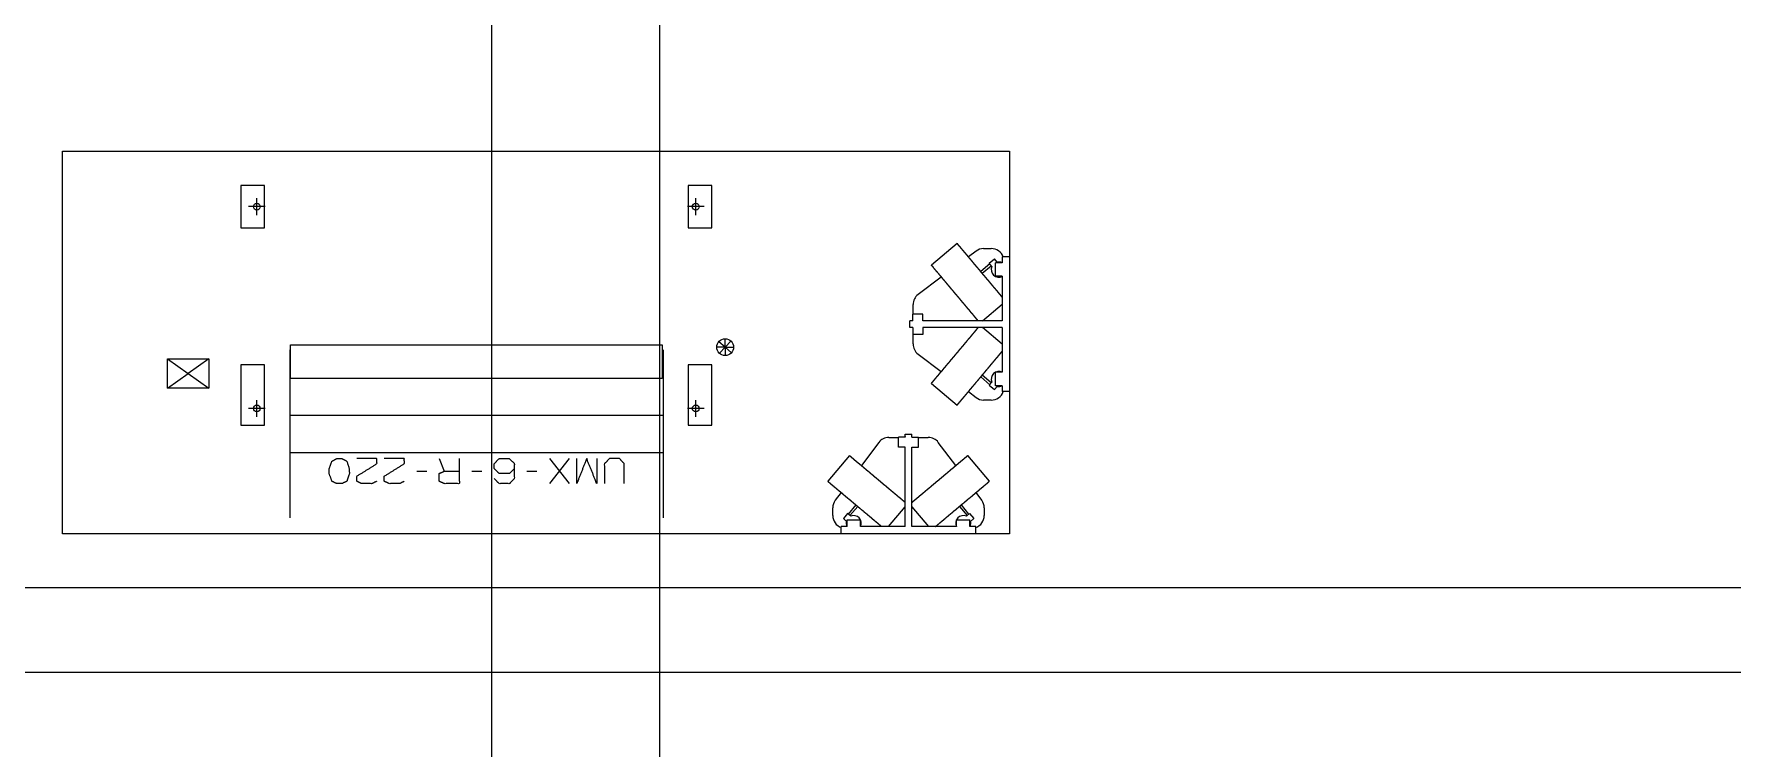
# Model space of a CAD drawing. Header units: millimetres. Extents: x 3056 to 110866, y 16649 to 58349.
# Drawn here: x 21587 to 31676, y 27048 to 31291 of the extents above; entities that cross this region are included whole.
import ezdxf

# ---------------------------------------------------------------- set-up
doc = ezdxf.new("R2010")
doc.units = ezdxf.units.MM
doc.layers.add('1', color=7, linetype='Continuous', true_color=0xffffff)

msp = doc.modelspace()

# ---------------------------------------------------------------- linework, layer by layer
at = {"layer": '1', "color": 143, "linetype": 'Continuous', "lineweight": 13}
for p, q in [((24306, 54363), (24306, 17870)), ((25306, 17870), (25306, 52663)), ((48820, 27999), (3056, 27999)), ((3056, 27499), (110866, 27499))]:
    msp.add_line(p, q, dxfattribs=at)
at = {"layer": '1', "color": 80, "linetype": 'Continuous', "lineweight": 13}
for p, q in [((21756, 28321), (21756, 30595)), ((21756, 30595), (27383, 30595)), ((21756, 30595), (27383, 30595)), ((21756, 28321), (21756, 30595)), ((27383, 30595), (27383, 28321)), ((27383, 30595), (27383, 28321)), ((22957, 30390), (22817, 30390)), ((22817, 30390), (22817, 30140)), ((22957, 30140), (22957, 30390)), ((25614, 30390), (25474, 30390)), ((25474, 30390), (25474, 30140)), ((25614, 30140), (25614, 30390)), ((22911, 30215), (22911, 30315)), ((25519, 30215), (25519, 30315)), ((22961, 30265), (22861, 30265)), ((25569, 30265), (25469, 30265)), ((22817, 30140), (22957, 30140)), ((25474, 30140), (25614, 30140)), ((27072, 30047), (26919, 29918)), ((27184, 30001), (27139, 29967)), ((27229, 30016), (27275, 30016)), ((27340, 29966), (27340, 29931)), ((27383, 29966), (27340, 29966)), ((27266, 29925), (27212, 29880)), ((27221, 29869), (27275, 29914)), ((27263, 29929), (27294, 29954)), ((27279, 29910), (27263, 29929)), ((27309, 29935), (27294, 29954)), ((27340, 29931), (27300, 29931)), ((27300, 29851), (27300, 29931)), ((26978, 29847), (26840, 29743)), ((27340, 29851), (27300, 29851)), ((27340, 29851), (27340, 29586)), ((26810, 29626), (26810, 29683)), ((27223, 29586), (27340, 29685)), ((26808, 29586), (26790, 29586)), ((26790, 29546), (26790, 29586)), ((26868, 29626), (26808, 29626)), ((26808, 29586), (26808, 29626)), ((26868, 29586), (26868, 29626)), ((27340, 29586), (26868, 29586)), ((25694, 29430), (25656, 29462)), ((25694, 29430), (25694, 29480)), ((25694, 29430), (25729, 29467)), ((26808, 29546), (26790, 29546)), ((26806, 29546), (26806, 29546)), ((26806, 29546), (26808, 29546)), ((26808, 29546), (26808, 29506)), ((26868, 29506), (26808, 29506)), ((26810, 29449), (26810, 29506)), ((27340, 29546), (26868, 29546)), ((26868, 29546), (26868, 29506)), ((27340, 29448), (27223, 29546)), ((27340, 29546), (27340, 29281)), ((22381, 29360), (22625, 29186)), ((22381, 29360), (22625, 29360)), ((22381, 29186), (22381, 29360)), ((22625, 29360), (22503, 29273)), ((22625, 29360), (22625, 29186)), ((23111, 29243), (23111, 29443)), ((23111, 29443), (25319, 29443)), ((25319, 29443), (25319, 29243)), ((25694, 29430), (25644, 29430)), ((25694, 29430), (25660, 29394)), ((25694, 29430), (25694, 29380)), ((25694, 29430), (25744, 29430)), ((25694, 29430), (25731, 29396)), ((26840, 29389), (26978, 29286)), ((22381, 29186), (22503, 29273)), ((22817, 29326), (22817, 28966)), ((22957, 29326), (22817, 29326)), ((22957, 28966), (22957, 29326)), ((25614, 29326), (25474, 29326)), ((25474, 29326), (25474, 28966)), ((25614, 28966), (25614, 29326)), ((27275, 29218), (27221, 29264)), ((27300, 29201), (27300, 29281)), ((27340, 29281), (27300, 29281)), ((22625, 29186), (22381, 29186)), ((25319, 29243), (23111, 29243)), ((26919, 29215), (27072, 29086)), ((27139, 29166), (27184, 29131)), ((27212, 29253), (27266, 29207)), ((27279, 29223), (27263, 29204)), ((27263, 29204), (27294, 29179)), ((27309, 29197), (27294, 29179)), ((27340, 29201), (27300, 29201)), ((27340, 29201), (27340, 29166)), ((27383, 29166), (27340, 29166)), ((22961, 29066), (22861, 29066)), ((22911, 29016), (22911, 29116)), ((25569, 29066), (25469, 29066)), ((25519, 29016), (25519, 29116)), ((27275, 29116), (27229, 29116)), ((22817, 28966), (22957, 28966)), ((25328, 29024), (23108, 29024)), ((25474, 28966), (25614, 28966)), ((26606, 28864), (26503, 28726)), ((26666, 28894), (26723, 28894)), ((26763, 28896), (26723, 28896)), ((26723, 28836), (26723, 28896)), ((26763, 28896), (26763, 28914)), ((26763, 28914), (26803, 28914)), ((26763, 28899), (26763, 28896)), ((26763, 28899), (26763, 28899)), ((26803, 28896), (26803, 28914)), ((26803, 28896), (26843, 28896)), ((26843, 28836), (26843, 28896)), ((26843, 28894), (26900, 28894)), ((27064, 28726), (26960, 28864)), ((23108, 28805), (25328, 28805)), ((23995, 28768), (24025, 28693)), ((24767, 28768), (24649, 28619)), ((24649, 28768), (24767, 28619)), ((26432, 28786), (26303, 28633)), ((26763, 28836), (26723, 28836)), ((26763, 28364), (26763, 28836)), ((26803, 28364), (26803, 28836)), ((26803, 28836), (26843, 28836)), ((27264, 28633), (27135, 28786)), ((23861, 28693), (23921, 28693)), ((24188, 28693), (24247, 28693)), ((24515, 28693), (24574, 28693)), ((26383, 28566), (26348, 28520)), ((27218, 28520), (27184, 28566)), ((26333, 28429), (26333, 28475)), ((26470, 28493), (26425, 28438)), ((26435, 28429), (26481, 28484)), ((26665, 28364), (26763, 28481)), ((26803, 28481), (26902, 28364)), ((27086, 28484), (27132, 28429)), ((27142, 28438), (27097, 28493)), ((27233, 28475), (27233, 28429)), ((26383, 28321), (26383, 28364)), ((26418, 28364), (26383, 28364)), ((26421, 28441), (26396, 28411)), ((26415, 28395), (26396, 28411)), ((26418, 28364), (26418, 28404)), ((26418, 28404), (26498, 28404)), ((26440, 28426), (26421, 28441)), ((26498, 28364), (26498, 28404)), ((26763, 28364), (26498, 28364)), ((27068, 28364), (26803, 28364)), ((27068, 28364), (27068, 28404)), ((27068, 28404), (27148, 28404)), ((27127, 28426), (27146, 28441)), ((27146, 28441), (27171, 28411)), ((27148, 28364), (27148, 28404)), ((27183, 28364), (27148, 28364)), ((27152, 28395), (27171, 28411)), ((27183, 28321), (27183, 28364)), ((27383, 28321), (21756, 28321)), ((27383, 28321), (21756, 28321))]:
    msp.add_line(p, q, dxfattribs=at)
for centre, radius in [((22911, 30265), 20), ((25519, 30265), 20), ((25694, 29430), 50), ((22911, 29066), 20), ((25519, 29066), 20)]:
    msp.add_circle(centre, radius, dxfattribs=at)
for centre, radius, start, end in [((27229, 29941), 75, 90, 126.8699), ((27275, 29941), 75, 19.4723, 90), ((27320, 29891), 45.2, 155.7378, 296.2321), ((27320, 29891), 45.2, 63.7683, 104.2622), ((26885, 29683), 75, 126.8699, 180), ((26885, 29449), 75, 180, 233.1301), ((27320, 29241), 45.2, 63.7679, 204.2622), ((27275, 29191), 75, 270, 340.5277), ((27320, 29241), 45.2, 255.7378, 296.2317), ((27229, 29191), 75, 233.1301, 270), ((26666, 28819), 75, 90, 143.1301), ((26900, 28819), 75, 36.8699, 90), ((26408, 28475), 75, 143.1301, 180), ((27158, 28475), 75, 0, 36.8699), ((26408, 28429), 75, 180, 250.5277), ((26458, 28384), 45.2, 165.7378, 206.2317), ((26458, 28384), 45.2, 333.7679, 114.2622), ((27108, 28384), 45.2, 65.7378, 206.2321), ((27108, 28384), 45.2, 333.7683, 14.2622), ((27158, 28429), 75, 289.4723, 0)]:
    msp.add_arc(centre, radius, start, end, dxfattribs=at)
for points, knots in [([(27216, 29874), (27214, 29877), (27210, 29882), (27208, 29885), (27203, 29890), (27199, 29895), (27195, 29900), (27190, 29905), (27186, 29910), (27184, 29913), (27182, 29915), (27180, 29918), (27178, 29920), (27173, 29925), (27171, 29928), (27169, 29930), (27167, 29933), (27163, 29938), (27161, 29940), (27159, 29943), (27157, 29945), (27153, 29950), (27151, 29952), (27149, 29954), (27145, 29959), (27142, 29963), (27140, 29966), (27136, 29970), (27133, 29974), (27131, 29976), (27129, 29978), (27127, 29980), (27124, 29985), (27121, 29988), (27119, 29990), (27116, 29994), (27114, 29996), (27111, 30000), (27108, 30003), (27105, 30007), (27103, 30010), (27101, 30011), (27100, 30013), (27097, 30016), (27095, 30019), (27094, 30020), (27093, 30022), (27092, 30023), (27089, 30026), (27088, 30027), (27087, 30028), (27086, 30029), (27086, 30030), (27084, 30032), (27083, 30033), (27081, 30035), (27080, 30037), (27079, 30038), (27078, 30039), (27077, 30040), (27077, 30041), (27076, 30042), (27076, 30042), (27075, 30043), (27074, 30044), (27073, 30045), (27073, 30045), (27073, 30045), (27072, 30046), (27072, 30046), (27072, 30046), (27072, 30046), (27072, 30046), (27072, 30047), (27072, 30047)], [0, 0, 0.015107, 0.045298, 0.06038, 0.090495, 0.120535, 0.150467, 0.180248, 0.209879, 0.224595, 0.239318, 0.253925, 0.268531, 0.297495, 0.311851, 0.3262, 0.340405, 0.368643, 0.382681, 0.396547, 0.41041, 0.43777, 0.451243, 0.464722, 0.491248, 0.517332, 0.530145, 0.55551, 0.580358, 0.592661, 0.604689, 0.616716, 0.640213, 0.663116, 0.674276, 0.69627, 0.707104, 0.728138, 0.748512, 0.768193, 0.787175, 0.796314, 0.805445, 0.822974, 0.839767, 0.847771, 0.855777, 0.863397, 0.878237, 0.885449, 0.892268, 0.89908, 0.905489, 0.917885, 0.923877, 0.935013, 0.945296, 0.950003, 0.958993, 0.963266, 0.967105, 0.970937, 0.974333, 0.977723, 0.983616, 0.988607, 0.99066, 0.992705, 0.995894, 0.997037, 0.998172, 0.998857, 0.999541, 0.999767, 1, 1]), ([(27063, 29746), (27061, 29748), (27057, 29753), (27055, 29756), (27052, 29759), (27048, 29764), (27046, 29766), (27044, 29769), (27039, 29774), (27037, 29777), (27033, 29782), (27031, 29784), (27029, 29787), (27027, 29789), (27024, 29792), (27020, 29797), (27016, 29802), (27012, 29807), (27010, 29809), (27008, 29812), (27004, 29816), (27002, 29819), (27000, 29821), (26996, 29826), (26992, 29830), (26988, 29835), (26985, 29839), (26983, 29841), (26981, 29844), (26978, 29848), (26976, 29850), (26974, 29852), (26971, 29856), (26967, 29860), (26964, 29864), (26963, 29866), (26961, 29868), (26958, 29871), (26955, 29875), (26952, 29878), (26949, 29881), (26948, 29883), (26947, 29884), (26944, 29887), (26943, 29889), (26942, 29890), (26940, 29893), (26938, 29894), (26937, 29896), (26936, 29897), (26934, 29899), (26932, 29902), (26931, 29904), (26930, 29905), (26929, 29906), (26928, 29907), (26927, 29909), (26926, 29909), (26925, 29910), (26925, 29911), (26924, 29912), (26923, 29912), (26923, 29913), (26922, 29914), (26922, 29914), (26921, 29915), (26921, 29916), (26920, 29916), (26920, 29917), (26919, 29917), (26919, 29917), (26919, 29918), (26919, 29918), (26919, 29918), (26919, 29918)], [0, 0, 0.0151, 0.045298, 0.060382, 0.075447, 0.10552, 0.120545, 0.135502, 0.165368, 0.180258, 0.209889, 0.224605, 0.23932, 0.253927, 0.268542, 0.297506, 0.326202, 0.354607, 0.368646, 0.382686, 0.410413, 0.424093, 0.437766, 0.464726, 0.491261, 0.517345, 0.542952, 0.555506, 0.568068, 0.592667, 0.604694, 0.616722, 0.64021, 0.66313, 0.685433, 0.696275, 0.70711, 0.728143, 0.74851, 0.7682, 0.787189, 0.796329, 0.80546, 0.822989, 0.831377, 0.839766, 0.855783, 0.863404, 0.871024, 0.878236, 0.892275, 0.905497, 0.917892, 0.923876, 0.929452, 0.93502, 0.945303, 0.950019, 0.954727, 0.959, 0.963282, 0.967114, 0.970944, 0.974333, 0.97773, 0.983623, 0.986119, 0.988623, 0.992712, 0.995901, 0.997036, 0.998179, 0.999549, 0.999774, 1, 1]), ([(27340, 29726), (27338, 29729), (27336, 29732), (27334, 29734), (27333, 29735), (27331, 29738), (27328, 29742), (27326, 29743), (27323, 29747), (27322, 29748), (27321, 29750), (27317, 29754), (27316, 29756), (27313, 29760), (27309, 29764), (27306, 29768), (27304, 29770), (27301, 29774), (27299, 29776), (27297, 29778), (27293, 29783), (27291, 29785), (27288, 29789), (27286, 29792), (27284, 29794), (27282, 29796), (27278, 29801), (27274, 29806), (27272, 29808), (27268, 29813), (27264, 29818), (27260, 29823), (27255, 29828), (27253, 29830), (27249, 29835), (27247, 29838), (27243, 29843), (27240, 29846), (27236, 29851), (27234, 29853), (27232, 29856), (27227, 29861), (27223, 29866), (27221, 29869), (27216, 29874)], [0, 0, 0.018654, 0.038204, 0.048416, 0.05863, 0.079922, 0.102061, 0.11355, 0.136916, 0.148793, 0.161071, 0.185994, 0.198641, 0.224685, 0.251439, 0.278874, 0.292923, 0.321342, 0.335713, 0.350384, 0.38003, 0.394984, 0.425477, 0.440986, 0.456486, 0.472248, 0.503987, 0.536192, 0.552404, 0.585232, 0.618442, 0.652011, 0.685892, 0.702978, 0.737278, 0.75449, 0.78915, 0.806568, 0.84149, 0.858996, 0.876568, 0.911753, 0.947018, 0.964678, 1, 1]), ([(27197, 29586), (27196, 29587), (27195, 29588), (27193, 29591), (27192, 29592), (27191, 29593), (27190, 29594), (27188, 29597), (27187, 29598), (27186, 29599), (27185, 29601), (27182, 29604), (27180, 29607), (27179, 29608), (27177, 29610), (27176, 29611), (27173, 29615), (27172, 29616), (27169, 29620), (27166, 29624), (27163, 29627), (27159, 29631), (27156, 29635), (27154, 29637), (27153, 29639), (27149, 29643), (27146, 29648), (27142, 29652), (27140, 29654), (27136, 29659), (27134, 29661), (27131, 29665), (27129, 29668), (27127, 29670), (27125, 29672), (27123, 29675), (27119, 29680), (27115, 29684), (27113, 29687), (27111, 29689), (27106, 29694), (27102, 29699), (27100, 29702), (27098, 29704), (27096, 29707), (27094, 29709), (27089, 29715), (27087, 29717), (27085, 29720), (27081, 29725), (27076, 29730), (27074, 29733), (27070, 29738), (27065, 29743), (27063, 29746)], [0, 0, 0.006456, 0.012919, 0.026751, 0.034109, 0.041476, 0.049267, 0.065302, 0.073527, 0.082186, 0.090843, 0.108972, 0.127932, 0.13781, 0.147695, 0.157952, 0.178861, 0.189515, 0.211553, 0.234304, 0.25776, 0.281902, 0.306694, 0.319415, 0.332127, 0.358165, 0.384789, 0.411982, 0.425841, 0.453828, 0.46795, 0.496678, 0.511276, 0.525867, 0.540682, 0.555489, 0.585516, 0.615925, 0.631308, 0.646684, 0.67776, 0.709142, 0.724969, 0.740787, 0.756731, 0.772666, 0.804752, 0.820887, 0.837029, 0.869441, 0.90198, 0.918293, 0.950949, 0.983641, 1, 1]), ([(26919, 29215), (26919, 29215), (26919, 29215), (26919, 29215), (26919, 29215), (26919, 29215), (26919, 29216), (26920, 29216), (26920, 29217), (26921, 29217), (26921, 29217), (26921, 29218), (26922, 29218), (26922, 29219), (26923, 29220), (26924, 29221), (26925, 29222), (26926, 29223), (26927, 29224), (26928, 29226), (26929, 29227), (26931, 29229), (26931, 29230), (26932, 29231), (26934, 29233), (26935, 29234), (26937, 29237), (26938, 29238), (26941, 29241), (26943, 29244), (26944, 29245), (26946, 29247), (26947, 29248), (26949, 29251), (26952, 29255), (26955, 29258), (26958, 29261), (26960, 29263), (26963, 29267), (26964, 29269), (26967, 29273), (26971, 29277), (26972, 29279), (26974, 29281), (26978, 29285), (26981, 29289), (26985, 29293), (26989, 29298), (26992, 29302), (26994, 29305), (26996, 29307), (26998, 29309), (27002, 29314), (27004, 29316), (27006, 29319), (27008, 29321), (27012, 29326), (27016, 29331), (27020, 29336), (27022, 29338), (27027, 29343), (27029, 29346), (27033, 29351), (27037, 29356), (27039, 29359), (27042, 29361), (27046, 29366), (27048, 29369), (27052, 29374), (27055, 29377), (27057, 29379), (27061, 29384), (27066, 29390), (27070, 29395), (27072, 29398), (27074, 29400), (27079, 29405), (27081, 29408), (27085, 29413), (27087, 29416), (27089, 29418), (27092, 29421), (27096, 29426), (27098, 29428), (27102, 29433), (27106, 29438), (27109, 29441), (27111, 29443), (27113, 29446), (27117, 29451), (27119, 29453), (27123, 29458), (27125, 29460), (27127, 29463), (27131, 29467), (27134, 29472), (27138, 29476), (27142, 29481), (27146, 29485), (27149, 29489), (27153, 29493), (27156, 29497), (27158, 29499), (27159, 29501), (27161, 29503), (27164, 29507), (27166, 29509), (27167, 29511), (27169, 29513), (27172, 29516), (27175, 29520), (27176, 29521), (27177, 29523), (27179, 29524), (27180, 29526), (27181, 29527), (27182, 29529), (27185, 29532), (27187, 29535), (27188, 29536), (27190, 29538), (27192, 29541), (27193, 29542), (27195, 29544), (27196, 29545), (27197, 29546)], [0, 0, 0.000117, 0.000234, 0.00059, 0.00095, 0.00213, 0.002962, 0.004858, 0.00592, 0.007217, 0.008519, 0.01005, 0.011585, 0.01335, 0.015115, 0.019105, 0.023555, 0.026002, 0.028452, 0.033804, 0.036701, 0.042713, 0.045827, 0.049158, 0.056037, 0.059585, 0.067097, 0.071056, 0.079184, 0.087716, 0.092083, 0.096642, 0.1012, 0.110707, 0.120579, 0.130823, 0.141414, 0.146888, 0.157996, 0.163633, 0.175236, 0.187154, 0.193261, 0.199372, 0.211881, 0.224675, 0.237739, 0.251063, 0.264629, 0.271526, 0.278426, 0.285435, 0.299557, 0.306674, 0.313883, 0.321095, 0.335694, 0.350467, 0.365391, 0.372925, 0.388053, 0.395652, 0.410958, 0.426363, 0.434105, 0.441851, 0.457413, 0.465224, 0.480864, 0.488693, 0.496539, 0.512235, 0.52794, 0.543632, 0.551478, 0.559307, 0.574947, 0.582749, 0.598311, 0.606053, 0.613795, 0.621498, 0.636847, 0.644494, 0.659682, 0.674741, 0.682201, 0.689657, 0.697038, 0.711711, 0.719011, 0.733419, 0.740527, 0.747632, 0.761641, 0.775424, 0.788974, 0.802285, 0.815331, 0.828108, 0.840604, 0.852804, 0.858755, 0.864701, 0.870496, 0.881916, 0.887541, 0.893002, 0.898462, 0.909036, 0.919254, 0.924186, 0.929113, 0.933853, 0.93859, 0.943139, 0.947689, 0.956394, 0.964704, 0.968651, 0.976345, 0.983623, 0.987158, 0.993794, 0.996899, 1, 1]), ([(23108, 29415), (23108, 29415), (23108, 29414), (23108, 29414), (23108, 29414), (23108, 29413), (23108, 29412), (23108, 29411), (23108, 29410), (23108, 29409), (23108, 29407), (23108, 29405), (23108, 29403), (23108, 29401), (23108, 29398), (23108, 29396), (23108, 29393), (23108, 29390), (23108, 29388), (23108, 29385), (23108, 29381), (23108, 29378), (23108, 29374), (23108, 29369), (23108, 29365), (23108, 29361), (23108, 29356), (23108, 29351), (23108, 29346), (23108, 29341), (23108, 29335), (23108, 29330), (23108, 29324), (23108, 29318), (23108, 29312), (23108, 29306), (23108, 29299), (23108, 29293), (23108, 29286), (23108, 29279), (23108, 29272), (23108, 29265), (23108, 29261), (23108, 29253), (23108, 29246), (23108, 29238), (23108, 29230), (23108, 29222), (23108, 29214), (23108, 29206), (23108, 29198), (23108, 29189), (23108, 29181), (23108, 29176), (23108, 29168), (23108, 29159), (23108, 29150), (23108, 29141), (23108, 29132), (23108, 29122), (23108, 29113), (23108, 29104), (23108, 29094), (23108, 29085), (23108, 29075), (23108, 29070), (23108, 29060), (23108, 29051), (23108, 29041), (23108, 29031), (23108, 29021), (23108, 29011), (23108, 29001), (23108, 28991), (23108, 28981), (23108, 28971), (23108, 28960), (23108, 28950), (23108, 28940), (23108, 28930), (23108, 28920), (23108, 28915)], [0, 0, 0.000106, 0.000519, 0.001349, 0.001873, 0.003328, 0.005196, 0.006339, 0.008832, 0.011732, 0.01505, 0.01877, 0.022902, 0.027443, 0.032385, 0.037735, 0.043482, 0.049625, 0.052795, 0.059537, 0.066665, 0.074179, 0.082084, 0.090366, 0.099034, 0.108072, 0.117481, 0.127254, 0.137393, 0.147892, 0.158745, 0.169948, 0.181499, 0.19339, 0.205613, 0.218171, 0.231051, 0.244253, 0.257768, 0.27159, 0.285719, 0.300144, 0.307499, 0.322358, 0.337498, 0.352918, 0.368602, 0.384551, 0.400755, 0.417206, 0.433902, 0.450835, 0.467996, 0.476632, 0.494121, 0.511827, 0.529729, 0.547831, 0.56612, 0.584587, 0.60323, 0.622037, 0.640997, 0.66011, 0.679367, 0.689061, 0.708513, 0.728082, 0.747767, 0.767558, 0.787449, 0.80742, 0.827475, 0.847605, 0.867798, 0.888044, 0.908338, 0.928668, 0.949025, 0.969409, 0.989803, 1, 1]), ([(25328, 28915), (25328, 28925), (25328, 28935), (25328, 28945), (25328, 28955), (25328, 28966), (25328, 28976), (25328, 28986), (25328, 28996), (25328, 29006), (25328, 29016), (25328, 29026), (25328, 29036), (25328, 29046), (25328, 29056), (25328, 29065), (25328, 29070), (25328, 29080), (25328, 29089), (25328, 29099), (25328, 29108), (25328, 29118), (25328, 29122), (25328, 29132), (25328, 29141), (25328, 29150), (25328, 29159), (25328, 29168), (25328, 29172), (25328, 29181), (25328, 29189), (25328, 29198), (25328, 29206), (25328, 29210), (25328, 29218), (25328, 29226), (25328, 29234), (25328, 29242), (25328, 29250), (25328, 29257), (25328, 29265), (25328, 29268), (25328, 29275), (25328, 29282), (25328, 29289), (25328, 29296), (25328, 29302), (25328, 29309), (25328, 29315), (25328, 29321), (25328, 29327), (25328, 29332), (25328, 29338), (25328, 29343), (25328, 29348), (25328, 29353), (25328, 29358), (25328, 29363), (25328, 29367), (25328, 29372), (25328, 29376), (25328, 29379), (25328, 29383), (25328, 29387), (25328, 29390), (25328, 29393), (25328, 29396), (25328, 29398), (25328, 29401), (25328, 29403), (25328, 29405), (25328, 29406), (25328, 29408), (25328, 29410), (25328, 29410), (25328, 29411), (25328, 29413), (25328, 29413), (25328, 29414), (25328, 29414), (25328, 29415), (25328, 29415)], [0, 0, 0.020394, 0.040788, 0.061161, 0.081508, 0.101822, 0.122095, 0.142314, 0.162476, 0.182568, 0.202587, 0.22252, 0.242359, 0.262102, 0.281729, 0.301245, 0.310939, 0.330259, 0.349446, 0.368486, 0.387367, 0.406094, 0.415413, 0.43388, 0.452169, 0.470271, 0.488173, 0.505879, 0.514621, 0.532004, 0.549165, 0.566098, 0.582794, 0.59108, 0.60741, 0.623487, 0.639309, 0.654861, 0.670138, 0.68514, 0.699856, 0.707069, 0.721346, 0.735321, 0.748989, 0.762351, 0.775389, 0.788111, 0.800498, 0.812558, 0.824274, 0.835651, 0.846679, 0.857358, 0.867676, 0.877635, 0.887224, 0.896447, 0.9053, 0.913772, 0.921868, 0.929578, 0.936902, 0.943834, 0.950375, 0.956518, 0.962265, 0.967615, 0.972557, 0.977098, 0.98123, 0.983194, 0.986713, 0.989824, 0.991168, 0.993661, 0.99574, 0.997402, 0.998651, 0.999481, 0.999794, 1, 1]), ([(27072, 29086), (27072, 29086), (27072, 29086), (27072, 29086), (27072, 29087), (27072, 29087), (27073, 29087), (27073, 29088), (27073, 29088), (27074, 29089), (27075, 29089), (27075, 29090), (27076, 29090), (27077, 29092), (27077, 29092), (27078, 29094), (27079, 29095), (27081, 29096), (27081, 29097), (27083, 29099), (27085, 29101), (27086, 29103), (27088, 29106), (27091, 29108), (27092, 29110), (27094, 29112), (27095, 29114), (27098, 29117), (27100, 29120), (27103, 29123), (27105, 29126), (27107, 29128), (27110, 29131), (27111, 29133), (27114, 29137), (27117, 29140), (27121, 29144), (27122, 29146), (27124, 29148), (27126, 29150), (27129, 29154), (27133, 29159), (27134, 29161), (27136, 29163), (27140, 29167), (27142, 29169), (27146, 29174), (27147, 29176), (27151, 29181), (27155, 29185), (27159, 29190), (27161, 29193), (27163, 29195), (27165, 29197), (27169, 29202), (27172, 29205), (27176, 29210), (27178, 29212), (27182, 29217), (27184, 29220), (27188, 29225), (27193, 29230), (27197, 29235), (27199, 29238), (27204, 29243), (27206, 29246), (27210, 29251), (27212, 29253), (27215, 29256), (27217, 29259), (27219, 29261), (27221, 29264), (27225, 29269), (27230, 29274), (27234, 29279), (27236, 29282), (27239, 29285), (27243, 29290), (27247, 29295), (27251, 29300), (27256, 29305), (27258, 29308), (27260, 29310), (27264, 29315), (27266, 29317), (27270, 29322), (27272, 29325), (27276, 29329), (27280, 29334), (27282, 29337), (27284, 29339), (27288, 29343), (27290, 29346), (27293, 29350), (27295, 29352), (27299, 29357), (27302, 29361), (27306, 29365), (27308, 29367), (27309, 29369), (27311, 29371), (27313, 29373), (27316, 29377), (27317, 29379), (27319, 29381), (27322, 29384), (27325, 29388), (27328, 29391), (27331, 29394), (27333, 29398), (27334, 29399), (27336, 29401), (27337, 29402), (27339, 29405), (27340, 29406)], [0, 0, 0.000126, 0.000247, 0.00062, 0.001604, 0.002216, 0.003078, 0.005042, 0.006143, 0.00884, 0.010431, 0.012021, 0.013855, 0.017752, 0.019823, 0.024434, 0.026978, 0.032295, 0.035068, 0.041081, 0.047543, 0.054455, 0.061808, 0.069601, 0.073712, 0.082143, 0.086462, 0.095513, 0.104978, 0.114829, 0.125076, 0.130387, 0.141196, 0.146688, 0.158036, 0.169734, 0.18176, 0.187944, 0.194124, 0.200465, 0.213286, 0.226409, 0.233043, 0.239815, 0.2535, 0.260403, 0.274478, 0.281628, 0.296054, 0.310701, 0.325554, 0.333032, 0.340605, 0.348177, 0.363493, 0.371232, 0.386782, 0.394593, 0.410349, 0.418281, 0.434204, 0.450221, 0.466319, 0.47439, 0.490582, 0.498703, 0.514954, 0.523084, 0.531227, 0.539366, 0.547509, 0.555649, 0.571908, 0.588141, 0.604333, 0.612396, 0.620458, 0.636511, 0.652474, 0.668334, 0.684072, 0.691874, 0.69968, 0.71514, 0.722789, 0.737997, 0.745557, 0.760491, 0.775222, 0.782476, 0.789734, 0.804016, 0.811036, 0.82495, 0.831839, 0.845358, 0.858592, 0.871536, 0.877855, 0.884173, 0.890335, 0.896496, 0.908491, 0.914315, 0.920144, 0.931451, 0.942399, 0.952978, 0.96318, 0.97299, 0.977695, 0.982401, 0.986909, 0.995703, 1, 1]), ([(23108, 28915), (23108, 28904), (23108, 28894), (23108, 28884), (23108, 28874), (23108, 28864), (23108, 28854), (23108, 28849), (23108, 28838), (23108, 28828), (23108, 28818), (23108, 28808), (23108, 28798), (23108, 28789), (23108, 28779), (23108, 28769), (23108, 28764), (23108, 28754), (23108, 28745), (23108, 28735), (23108, 28730), (23108, 28721), (23108, 28712), (23108, 28702), (23108, 28693), (23108, 28689), (23108, 28680), (23108, 28671), (23108, 28662), (23108, 28653), (23108, 28644), (23108, 28636), (23108, 28627), (23108, 28619), (23108, 28611), (23108, 28603), (23108, 28595), (23108, 28587), (23108, 28580), (23108, 28572), (23108, 28565), (23108, 28558), (23108, 28554), (23108, 28547), (23108, 28544), (23108, 28537), (23108, 28530), (23108, 28524), (23108, 28517), (23108, 28511), (23108, 28508), (23108, 28503), (23108, 28497), (23108, 28491), (23108, 28486), (23108, 28481), (23108, 28476), (23108, 28471), (23108, 28466), (23108, 28462), (23108, 28458), (23108, 28454), (23108, 28450), (23108, 28448), (23108, 28444), (23108, 28441), (23108, 28438), (23108, 28435), (23108, 28432), (23108, 28430), (23108, 28427), (23108, 28425), (23108, 28423), (23108, 28421), (23108, 28420), (23108, 28418), (23108, 28417), (23108, 28416), (23108, 28416), (23108, 28415), (23108, 28415), (23108, 28415)], [0, 0, 0.020399, 0.040788, 0.061161, 0.081513, 0.101827, 0.122094, 0.132207, 0.152399, 0.172524, 0.192579, 0.212555, 0.232441, 0.252232, 0.271917, 0.29149, 0.301248, 0.320637, 0.339888, 0.359001, 0.368484, 0.38737, 0.406092, 0.42465, 0.443027, 0.452171, 0.470274, 0.488176, 0.505876, 0.523371, 0.540643, 0.557687, 0.574504, 0.591083, 0.607413, 0.623489, 0.639311, 0.654863, 0.67014, 0.685142, 0.699858, 0.714283, 0.721347, 0.735322, 0.742233, 0.755748, 0.768951, 0.781831, 0.794388, 0.806611, 0.812554, 0.824275, 0.835652, 0.84668, 0.857353, 0.867672, 0.877631, 0.887224, 0.896448, 0.905301, 0.913773, 0.921869, 0.929579, 0.933336, 0.940464, 0.9472, 0.953545, 0.959492, 0.965038, 0.970187, 0.974928, 0.979262, 0.983194, 0.986713, 0.989819, 0.992518, 0.994804, 0.996672, 0.998127, 0.999164, 0.999788, 1, 1]), ([(25328, 28415), (25328, 28415), (25328, 28415), (25328, 28416), (25328, 28416), (25328, 28417), (25328, 28418), (25328, 28419), (25328, 28421), (25328, 28422), (25328, 28424), (25328, 28426), (25328, 28428), (25328, 28431), (25328, 28434), (25328, 28436), (25328, 28439), (25328, 28443), (25328, 28444), (25328, 28448), (25328, 28452), (25328, 28456), (25328, 28460), (25328, 28464), (25328, 28469), (25328, 28473), (25328, 28478), (25328, 28483), (25328, 28489), (25328, 28494), (25328, 28500), (25328, 28505), (25328, 28508), (25328, 28514), (25328, 28521), (25328, 28527), (25328, 28533), (25328, 28540), (25328, 28547), (25328, 28554), (25328, 28558), (25328, 28565), (25328, 28572), (25328, 28576), (25328, 28583), (25328, 28587), (25328, 28595), (25328, 28603), (25328, 28611), (25328, 28619), (25328, 28627), (25328, 28636), (25328, 28644), (25328, 28653), (25328, 28662), (25328, 28671), (25328, 28680), (25328, 28689), (25328, 28698), (25328, 28707), (25328, 28716), (25328, 28726), (25328, 28735), (25328, 28745), (25328, 28754), (25328, 28764), (25328, 28774), (25328, 28779), (25328, 28789), (25328, 28798), (25328, 28808), (25328, 28818), (25328, 28828), (25328, 28838), (25328, 28849), (25328, 28854), (25328, 28864), (25328, 28874), (25328, 28884), (25328, 28894), (25328, 28904), (25328, 28915)], [0, 0, 0.000212, 0.000836, 0.001873, 0.002603, 0.004265, 0.006339, 0.008832, 0.011737, 0.015049, 0.018775, 0.022908, 0.027442, 0.03239, 0.037735, 0.043481, 0.049625, 0.056166, 0.059536, 0.066664, 0.074184, 0.082084, 0.090371, 0.099033, 0.108071, 0.11748, 0.127254, 0.137398, 0.147896, 0.158749, 0.169952, 0.181498, 0.187446, 0.1995, 0.211894, 0.224609, 0.237653, 0.251009, 0.264678, 0.278653, 0.285717, 0.300142, 0.314858, 0.322362, 0.337501, 0.345137, 0.360689, 0.376511, 0.392587, 0.408917, 0.425496, 0.442313, 0.459357, 0.476629, 0.494124, 0.511824, 0.529726, 0.547829, 0.566117, 0.584584, 0.603227, 0.622033, 0.640999, 0.660112, 0.679363, 0.698752, 0.718267, 0.728083, 0.747768, 0.767559, 0.787445, 0.807421, 0.827476, 0.847601, 0.867793, 0.877906, 0.898173, 0.918487, 0.938839, 0.959212, 0.979601, 1, 1]), ([(23386, 28768), (23357, 28752), (23341, 28708), (23341, 28679), (23357, 28633), (23386, 28619), (23416, 28619), (23446, 28633), (23461, 28679), (23460, 28708), (23446, 28752), (23416, 28768), (23386, 28768)], [0, 0, 0.076274, 0.181886, 0.249382, 0.358349, 0.433034, 0.500523, 0.575208, 0.684175, 0.751764, 0.856236, 0.93251, 1, 1]), ([(23623, 28633), (23595, 28619), (23534, 28619), (23505, 28633), (23505, 28663), (23625, 28738), (23623, 28768), (23505, 28768)], [0, 0, 0.070635, 0.207516, 0.281309, 0.347999, 0.666469, 0.733251, 1, 1]), ([(23787, 28633), (23759, 28619), (23698, 28619), (23668, 28633), (23668, 28663), (23788, 28738), (23787, 28768), (23668, 28768)], [0, 0, 0.070635, 0.207516, 0.281309, 0.347999, 0.666469, 0.733251, 1, 1]), ([(24114, 28768), (24114, 28619), (24025, 28619), (23995, 28633), (23995, 28679), (24025, 28693), (24114, 28693)], [0, 0, 0.33923, 0.542764, 0.617838, 0.721392, 0.796467, 1, 1]), ([(24441, 28708), (24412, 28679), (24351, 28679), (24322, 28708), (24322, 28738), (24351, 28768), (24412, 28768), (24441, 28738), (24441, 28649), (24412, 28619), (24351, 28619), (24322, 28649)], [0, 0, 0.074328, 0.185085, 0.261392, 0.315347, 0.391654, 0.502411, 0.576739, 0.738608, 0.812936, 0.923693, 1, 1]), ([(24931, 28768), (24931, 28619), (24871, 28768), (24812, 28619), (24812, 28768)], [0, 0, 0.240728, 0.5, 0.759272, 1, 1]), ([(25094, 28619), (25094, 28738), (25066, 28768), (25007, 28768), (24976, 28738), (24976, 28619)], [0, 0, 0.311782, 0.419155, 0.575046, 0.688218, 1, 1]), ([(26432, 28786), (26432, 28786), (26432, 28786), (26432, 28786), (26432, 28786), (26432, 28786), (26432, 28786), (26433, 28785), (26433, 28785), (26434, 28784), (26435, 28784), (26436, 28783), (26437, 28782), (26438, 28781), (26440, 28780), (26441, 28778), (26442, 28777), (26443, 28777), (26445, 28775), (26447, 28773), (26449, 28772), (26452, 28770), (26453, 28768), (26454, 28767), (26455, 28766), (26458, 28764), (26459, 28763), (26462, 28760), (26465, 28758), (26468, 28755), (26470, 28754), (26472, 28753), (26473, 28751), (26477, 28748), (26479, 28747), (26480, 28745), (26484, 28742), (26486, 28741), (26490, 28737), (26494, 28734), (26498, 28731), (26502, 28727), (26506, 28724), (26511, 28720), (26513, 28718), (26517, 28714), (26520, 28712), (26524, 28709), (26529, 28705), (26533, 28701), (26536, 28699), (26538, 28697), (26543, 28693), (26548, 28689), (26553, 28684), (26558, 28680), (26563, 28676), (26568, 28672), (26571, 28670), (26573, 28667), (26578, 28663), (26581, 28661), (26583, 28659), (26586, 28657), (26589, 28654), (26591, 28652), (26594, 28650), (26599, 28646), (26604, 28641), (26607, 28639), (26612, 28635), (26615, 28633), (26620, 28628), (26622, 28626), (26625, 28624), (26630, 28620), (26635, 28615), (26640, 28611), (26646, 28607), (26648, 28605), (26653, 28600), (26656, 28598), (26658, 28596), (26661, 28594), (26665, 28590), (26668, 28588), (26670, 28586), (26675, 28582), (26680, 28578), (26682, 28576), (26687, 28572), (26689, 28570), (26693, 28567), (26698, 28563), (26702, 28559), (26706, 28556), (26711, 28552), (26713, 28550), (26715, 28549), (26719, 28545), (26722, 28542), (26724, 28541), (26726, 28539), (26730, 28536), (26732, 28535), (26735, 28532), (26737, 28530), (26740, 28528), (26743, 28525), (26745, 28524), (26746, 28522), (26749, 28520), (26752, 28518), (26753, 28517), (26756, 28514), (26758, 28512), (26759, 28511), (26760, 28510), (26762, 28509), (26763, 28508)], [0, 0, 0.000121, 0.000239, 0.000594, 0.00095, 0.00154, 0.002134, 0.003791, 0.004858, 0.00592, 0.008522, 0.011584, 0.015115, 0.019105, 0.023555, 0.028456, 0.031132, 0.033804, 0.039598, 0.045827, 0.052497, 0.059584, 0.06334, 0.0671, 0.071056, 0.079184, 0.083356, 0.092082, 0.101199, 0.110706, 0.115642, 0.120582, 0.1257, 0.136118, 0.141418, 0.146887, 0.157999, 0.163633, 0.175235, 0.187153, 0.199375, 0.211884, 0.224678, 0.237742, 0.2444, 0.257845, 0.264628, 0.278429, 0.292447, 0.306673, 0.313885, 0.321094, 0.335693, 0.350465, 0.365389, 0.380457, 0.39565, 0.410956, 0.418658, 0.426361, 0.441854, 0.449635, 0.457415, 0.465222, 0.473033, 0.480862, 0.488695, 0.504387, 0.520087, 0.527938, 0.543634, 0.55148, 0.567137, 0.574945, 0.582751, 0.598309, 0.613792, 0.629194, 0.644495, 0.652089, 0.667209, 0.674742, 0.682198, 0.689658, 0.704413, 0.711713, 0.719008, 0.733416, 0.747633, 0.754633, 0.768529, 0.775426, 0.788979, 0.802286, 0.815328, 0.828105, 0.840605, 0.846703, 0.852801, 0.864702, 0.876282, 0.881912, 0.887541, 0.898463, 0.903749, 0.914146, 0.919255, 0.929109, 0.93859, 0.94314, 0.947689, 0.95639, 0.9647, 0.968651, 0.976341, 0.983623, 0.987154, 0.990476, 0.996895, 1, 1]), ([(26803, 28508), (26805, 28509), (26807, 28510), (26809, 28512), (26811, 28514), (26814, 28517), (26815, 28518), (26818, 28520), (26821, 28522), (26824, 28525), (26827, 28528), (26830, 28530), (26832, 28532), (26835, 28535), (26839, 28538), (26841, 28539), (26843, 28541), (26845, 28542), (26848, 28545), (26852, 28549), (26856, 28552), (26860, 28556), (26865, 28559), (26869, 28563), (26873, 28567), (26878, 28570), (26883, 28574), (26885, 28576), (26887, 28578), (26892, 28582), (26897, 28586), (26899, 28588), (26902, 28590), (26906, 28594), (26909, 28596), (26911, 28598), (26914, 28600), (26919, 28605), (26921, 28607), (26926, 28611), (26932, 28615), (26937, 28620), (26942, 28624), (26944, 28626), (26947, 28628), (26952, 28633), (26955, 28635), (26957, 28637), (26963, 28641), (26968, 28646), (26970, 28648), (26973, 28650), (26976, 28652), (26978, 28654), (26981, 28657), (26983, 28659), (26986, 28661), (26989, 28663), (26994, 28667), (26996, 28670), (26999, 28672), (27004, 28676), (27009, 28680), (27014, 28684), (27019, 28689), (27024, 28693), (27029, 28697), (27031, 28699), (27033, 28701), (27038, 28705), (27043, 28709), (27047, 28712), (27050, 28714), (27054, 28718), (27056, 28720), (27061, 28724), (27065, 28727), (27069, 28731), (27073, 28734), (27077, 28737), (27079, 28739), (27083, 28742), (27086, 28745), (27088, 28747), (27090, 28748), (27093, 28751), (27095, 28753), (27097, 28754), (27098, 28755), (27102, 28758), (27105, 28760), (27108, 28763), (27109, 28764), (27112, 28766), (27113, 28767), (27114, 28768), (27115, 28770), (27118, 28772), (27120, 28773), (27122, 28775), (27124, 28777), (27125, 28777), (27126, 28778), (27127, 28780), (27129, 28781), (27130, 28782), (27131, 28783), (27132, 28784), (27133, 28784), (27134, 28785), (27134, 28785), (27134, 28786), (27135, 28786), (27135, 28786), (27135, 28786), (27135, 28786), (27135, 28786), (27135, 28786)], [0, 0, 0.003105, 0.009524, 0.016377, 0.023659, 0.031349, 0.0353, 0.04361, 0.052311, 0.06141, 0.070891, 0.080745, 0.085854, 0.096251, 0.106998, 0.112459, 0.118088, 0.123718, 0.135298, 0.147199, 0.159395, 0.171895, 0.184672, 0.197719, 0.211025, 0.224579, 0.238362, 0.245367, 0.252367, 0.266584, 0.280992, 0.288287, 0.295587, 0.310342, 0.317802, 0.325258, 0.332791, 0.347911, 0.355505, 0.370806, 0.386208, 0.401691, 0.417249, 0.425056, 0.432863, 0.44852, 0.456366, 0.464212, 0.479913, 0.495618, 0.503463, 0.511309, 0.519138, 0.526967, 0.534778, 0.542585, 0.550365, 0.558146, 0.573639, 0.581342, 0.589044, 0.60435, 0.619543, 0.634611, 0.649535, 0.664307, 0.678906, 0.686115, 0.693327, 0.707553, 0.721571, 0.735372, 0.742155, 0.7556, 0.762258, 0.775322, 0.788116, 0.800625, 0.812847, 0.824765, 0.830564, 0.842006, 0.853113, 0.858582, 0.863882, 0.8743, 0.879418, 0.884358, 0.889294, 0.898801, 0.907918, 0.916644, 0.920816, 0.928944, 0.9329, 0.93666, 0.940416, 0.947503, 0.954174, 0.960402, 0.966196, 0.968872, 0.971544, 0.976445, 0.980895, 0.984885, 0.988416, 0.991478, 0.99408, 0.995142, 0.996209, 0.997866, 0.99846, 0.99905, 0.999406, 0.999766, 0.999879, 1, 1]), ([(26303, 28633), (26303, 28633), (26303, 28633), (26303, 28633), (26304, 28633), (26304, 28632), (26304, 28632), (26304, 28632), (26305, 28632), (26305, 28631), (26306, 28631), (26307, 28630), (26308, 28629), (26308, 28629), (26309, 28628), (26310, 28628), (26311, 28626), (26312, 28626), (26313, 28625), (26314, 28624), (26315, 28623), (26316, 28622), (26318, 28620), (26321, 28618), (26322, 28617), (26323, 28616), (26324, 28615), (26325, 28614), (26328, 28612), (26331, 28610), (26332, 28608), (26334, 28607), (26337, 28605), (26338, 28603), (26340, 28602), (26342, 28601), (26345, 28598), (26347, 28596), (26350, 28594), (26354, 28590), (26356, 28589), (26358, 28587), (26361, 28584), (26365, 28581), (26369, 28577), (26374, 28574), (26376, 28572), (26380, 28568), (26382, 28567), (26387, 28563), (26391, 28559), (26393, 28557), (26398, 28553), (26403, 28549), (26405, 28547), (26410, 28543), (26412, 28541), (26415, 28539), (26417, 28537), (26422, 28533), (26427, 28529), (26432, 28525), (26435, 28523), (26440, 28518), (26445, 28514), (26447, 28512), (26450, 28510), (26455, 28505), (26460, 28501), (26463, 28499), (26465, 28497), (26468, 28495), (26473, 28490), (26476, 28488), (26478, 28486), (26481, 28484), (26484, 28481), (26486, 28479), (26489, 28477), (26494, 28473), (26499, 28468), (26502, 28466), (26507, 28462), (26510, 28460), (26515, 28456), (26517, 28453), (26522, 28449), (26527, 28445), (26530, 28443), (26535, 28439), (26537, 28437), (26539, 28435), (26544, 28431), (26549, 28427), (26551, 28425), (26556, 28421), (26561, 28417), (26565, 28413), (26569, 28409), (26574, 28406), (26576, 28404), (26578, 28402), (26582, 28399), (26584, 28397), (26588, 28394), (26592, 28390), (26594, 28389), (26598, 28386), (26601, 28383), (26605, 28380), (26608, 28377), (26610, 28376), (26613, 28373), (26615, 28372), (26618, 28369), (26621, 28367), (26623, 28364)], [0, 0, 0.000122, 0.000247, 0.000616, 0.000984, 0.0016, 0.002216, 0.003933, 0.005038, 0.006143, 0.00884, 0.010431, 0.013851, 0.01568, 0.017752, 0.019819, 0.02443, 0.026974, 0.029517, 0.032291, 0.03807, 0.041077, 0.047539, 0.054451, 0.058127, 0.061808, 0.065705, 0.069601, 0.077821, 0.086462, 0.090988, 0.095518, 0.104974, 0.109904, 0.114834, 0.119953, 0.130384, 0.135696, 0.146688, 0.158036, 0.163883, 0.16973, 0.181765, 0.194124, 0.206793, 0.219771, 0.226405, 0.239815, 0.246588, 0.260403, 0.274474, 0.281628, 0.296055, 0.310701, 0.318076, 0.333033, 0.340605, 0.348173, 0.355831, 0.371228, 0.386777, 0.402467, 0.410345, 0.426218, 0.44219, 0.450221, 0.458252, 0.474386, 0.490583, 0.498699, 0.50682, 0.51495, 0.531223, 0.539366, 0.547505, 0.555649, 0.563779, 0.571908, 0.580024, 0.596235, 0.612396, 0.620458, 0.636512, 0.644489, 0.660402, 0.668334, 0.684073, 0.699676, 0.707406, 0.722785, 0.730434, 0.737993, 0.753021, 0.767856, 0.775218, 0.789734, 0.804016, 0.818056, 0.831839, 0.845358, 0.851973, 0.858588, 0.871531, 0.877855, 0.890335, 0.902492, 0.908486, 0.920144, 0.931452, 0.942399, 0.952978, 0.958075, 0.968078, 0.972986, 0.982401, 0.991408, 1, 1]), ([(26944, 28364), (26945, 28365), (26948, 28368), (26951, 28370), (26954, 28373), (26957, 28376), (26959, 28377), (26962, 28380), (26964, 28381), (26967, 28384), (26969, 28386), (26973, 28389), (26977, 28392), (26979, 28394), (26981, 28395), (26983, 28397), (26985, 28399), (26989, 28402), (26991, 28404), (26993, 28406), (26997, 28409), (27002, 28413), (27006, 28417), (27011, 28421), (27016, 28425), (27018, 28427), (27023, 28431), (27027, 28435), (27030, 28437), (27032, 28439), (27037, 28443), (27040, 28445), (27045, 28449), (27050, 28453), (27052, 28456), (27057, 28460), (27063, 28464), (27065, 28466), (27068, 28468), (27073, 28473), (27075, 28475), (27081, 28479), (27086, 28484), (27088, 28486), (27091, 28488), (27094, 28490), (27099, 28495), (27101, 28497), (27104, 28499), (27107, 28501), (27112, 28505), (27117, 28510), (27120, 28512), (27122, 28514), (27127, 28518), (27132, 28523), (27135, 28525), (27137, 28527), (27142, 28531), (27145, 28533), (27150, 28537), (27152, 28539), (27155, 28541), (27160, 28545), (27164, 28549), (27167, 28551), (27171, 28555), (27174, 28557), (27176, 28559), (27180, 28563), (27185, 28567), (27187, 28568), (27191, 28572), (27193, 28574), (27198, 28577), (27202, 28581), (27204, 28582), (27206, 28584), (27209, 28587), (27211, 28589), (27213, 28590), (27217, 28594), (27220, 28596), (27224, 28599), (27227, 28602), (27229, 28603), (27230, 28605), (27233, 28607), (27235, 28608), (27236, 28610), (27239, 28612), (27241, 28614), (27243, 28615), (27244, 28616), (27245, 28617), (27246, 28618), (27249, 28620), (27251, 28622), (27252, 28623), (27253, 28624), (27254, 28625), (27255, 28626), (27256, 28626), (27257, 28628), (27258, 28628), (27259, 28629), (27259, 28629), (27260, 28630), (27261, 28631), (27262, 28631), (27262, 28632), (27262, 28632), (27263, 28632), (27263, 28632), (27263, 28633), (27264, 28633), (27264, 28633), (27264, 28633), (27264, 28633)], [0, 0, 0.004301, 0.013095, 0.022309, 0.031922, 0.041925, 0.047022, 0.057601, 0.063075, 0.074207, 0.079856, 0.091514, 0.103508, 0.10967, 0.115831, 0.12215, 0.128469, 0.141412, 0.148027, 0.154642, 0.168161, 0.181944, 0.195984, 0.210266, 0.224782, 0.232144, 0.246979, 0.262007, 0.269566, 0.277215, 0.292594, 0.300324, 0.315928, 0.331666, 0.339598, 0.355511, 0.37152, 0.379542, 0.387604, 0.403765, 0.411859, 0.428092, 0.444351, 0.452495, 0.460634, 0.468777, 0.48505, 0.49318, 0.501301, 0.509422, 0.525614, 0.541748, 0.549779, 0.55781, 0.573782, 0.589655, 0.597533, 0.605412, 0.621033, 0.628772, 0.644169, 0.651827, 0.6594, 0.674446, 0.689304, 0.696678, 0.711217, 0.718372, 0.725531, 0.739597, 0.753412, 0.760185, 0.773595, 0.780229, 0.793207, 0.805876, 0.81206, 0.81824, 0.83027, 0.836117, 0.841964, 0.853312, 0.864304, 0.874924, 0.885171, 0.890096, 0.895026, 0.904486, 0.909012, 0.913538, 0.922184, 0.930399, 0.934295, 0.938192, 0.941873, 0.945549, 0.952461, 0.958923, 0.96193, 0.967709, 0.970483, 0.973026, 0.97557, 0.980181, 0.982248, 0.98432, 0.986149, 0.989569, 0.992513, 0.993857, 0.994962, 0.996067, 0.997784, 0.9984, 0.999016, 0.999389, 0.999753, 0.999878, 1, 1])]:
    msp.add_open_spline(points, degree=1, knots=knots, dxfattribs=at)

doc.saveas('drawing.dxf')
